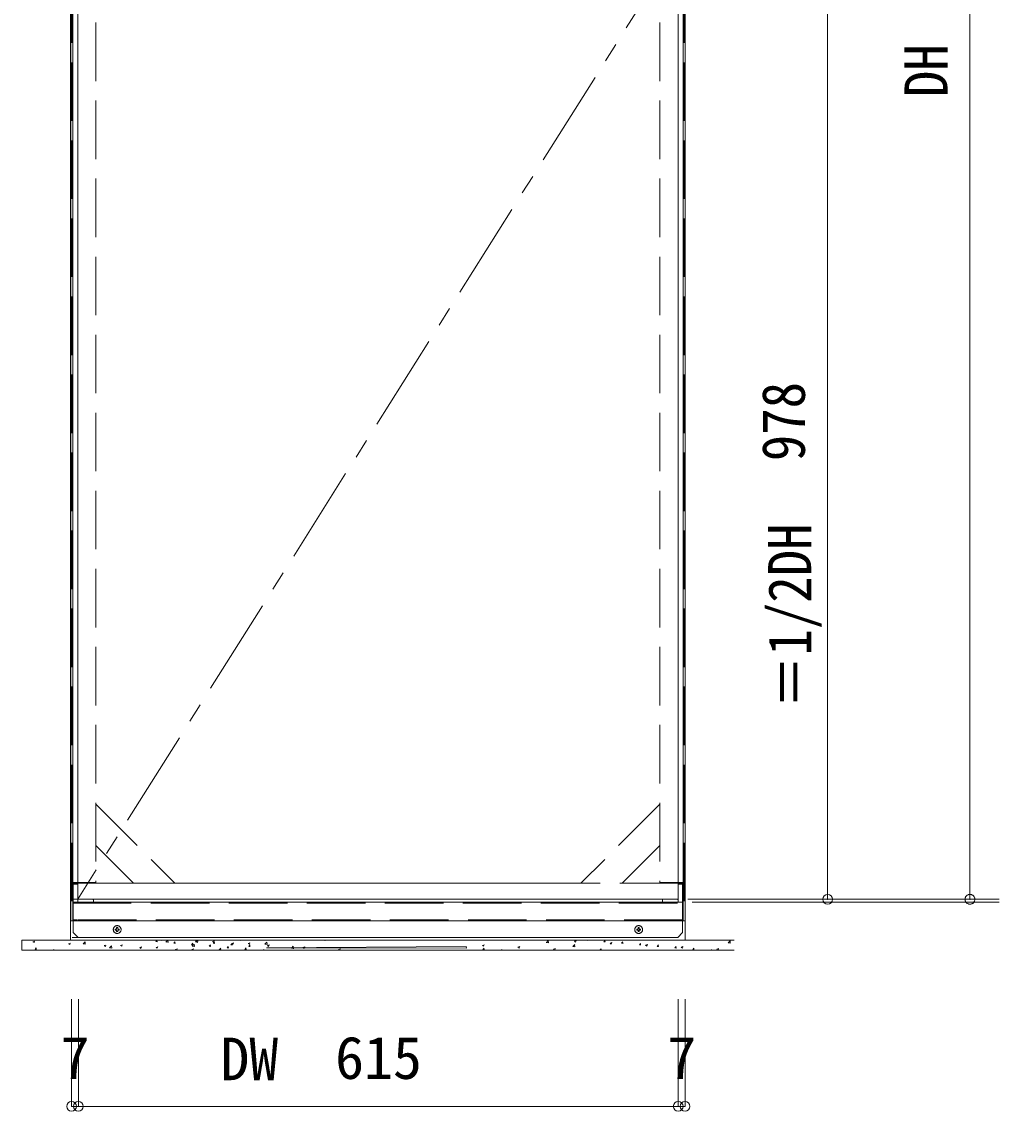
# Model space of a CAD drawing. Units: millimetres at full size, sheet at 1:20. Extents: x -4104 to 3696, y -3386 to 2063.
# Drawn here: x -2683 to -1681, y -1513 to -396 of the extents above; entities that cross this region are included whole.
import ezdxf
from ezdxf.enums import TextEntityAlignment as Align

# ---------------------------------------------------------------- set-up
doc = ezdxf.new("R2010")
doc.units = ezdxf.units.MM
doc.header["$LTSCALE"] = 20
doc.header["$PDMODE"] = 32
doc.header["$PDSIZE"] = 10
for name, pattern in [('CHAIN1', [8, 5, -1, 1, -1]), ('DASHED3', [4, 3, -1]), ('DOUBLE_CHAIN1', [8.8, 5, -1, 0.6, -0.6, 0.6, -1])]:
    doc.linetypes.add(name, pattern=pattern)
for name, color, linetype, lineweight in [('0-0', 7, 'Continuous', 9), ('0-1', 7, 'Continuous', 9), ('0-2', 6, 'Continuous', 9), ('0-3', 7, 'Continuous', 9), ('0-7', 134, 'DASHED3', 9), ('0-8', 3, 'DOUBLE_CHAIN1', 9), ('0-A', 7, 'Continuous', 9), ('0-C', 7, 'Continuous', 9), ('0-D', 7, 'Continuous', 9), ('0-E', 4, 'CHAIN1', 9), ('0-F', 7, 'Continuous', 9)]:
    doc.layers.add(name, color=color, linetype=linetype, lineweight=lineweight)
doc.styles.add('ＭＳ ゴシック', font='')
doc.styles.get('ＭＳ ゴシック').set_extended_font_data('MS Gothic')

msp = doc.modelspace()

# ---------------------------------------------------------------- linework, layer by layer
at = {"layer": '0-0'}
for p, q in [((-2631.65, -1508.09), (-2631.65, -1398.16)), ((-2631.65, -1508.09), (-2631.65, -1398.16)), ((-2624.65, -1508.09), (-2624.65, -1398.16)), ((-2624.65, -1508.09), (-2624.65, -1398.16)), ((-2009.65, -1508.09), (-2009.65, -1398.16)), ((-2009.65, -1508.09), (-2009.65, -1398.16)), ((-2002.65, -1508.09), (-2002.65, -1398.16)), ((-2002.65, -1508.09), (-2002.65, -1398.16)), ((-2624.65, -1508.09), (-2631.65, -1508.09)), ((-2624.65, -1508.09), (-2009.65, -1508.09)), ((-2009.65, -1508.09), (-2002.65, -1508.09))]:
    msp.add_line(p, q, dxfattribs=at)
for p in [(-1856.5, -1295.83), (-2631.65, -1508.09), (-2624.65, -1508.09), (-2009.65, -1508.09), (-2002.65, -1508.09)]:
    msp.add_point(p, dxfattribs=at)
at = {"layer": '0-1', "color": 2, "linetype": 'CHAIN1'}
msp.add_line((-2009.66, -317.83), (-2625.36, -1295.83), dxfattribs=at)
at = {"layer": '0-2'}
for p, q in [((-1856.5, -1295.83), (-1856.5, -317.83)), ((-1999.66, -1295.83), (-1826.5, -1295.83)), ((-1999.66, -1295.83), (-1680.51, -1295.83)), ((-1999.66, -1295.83), (-1680.51, -1295.83)), ((-1995.16, -1298.83), (-1680.51, -1298.83))]:
    msp.add_line(p, q, dxfattribs=at)
at = {"layer": '0-3'}
for p, q in [((-2630.86, -1334.83), (-2624.66, -1334.83)), ((-2010.16, -1334.83), (-2630.36, -1334.83)), ((-2629.86, -1329.83), (-2624.86, -1334.83)), ((-2010.16, -1334.83), (-2005.16, -1329.83))]:
    msp.add_line(p, q, dxfattribs=at)
at = {"layer": '0-7', "color": 5}
for p, q in [((-2631.37, 682.17), (-2631.37, -1317.83)), ((-2003.65, 682.17), (-2003.65, -1317.83)), ((-2028.36, 642.97), (-2028.36, -1278.63)), ((-2606.66, -1198.33), (-2525.66, -1279.33)), ((-2028.36, -1198.33), (-2109.36, -1279.33)), ((-2568.09, -1279.33), (-2606.66, -1240.75)), ((-2066.94, -1279.33), (-2028.36, -1240.75)), ((-2630.36, -1279.33), (-2115.36, -1279.33)), ((-2629.86, -1280.33), (-2625.36, -1280.33)), ((-2625.36, -1278.63), (-2606.66, -1278.63)), ((-2009.66, -1279.33), (-2625.36, -1279.33)), ((-2120.36, -1279.33), (-2625.36, -1279.33)), ((-2009.66, -1278.63), (-2028.36, -1278.63)), ((-2005.16, -1280.33), (-2009.66, -1280.33)), ((-2630.36, -1299.83), (-2005.16, -1299.83)), ((-2629.86, -1299.83), (-2625.86, -1299.83)), ((-2005.16, -1316.83), (-2630.36, -1316.83)), ((-2625.86, -1316.83), (-2629.86, -1316.83))]:
    msp.add_line(p, q, dxfattribs=at)
msp.add_lwpolyline([(-2625.36, 642.97), (-2606.66, 642.97), (-2606.66, -1278.63)], dxfattribs=at)
at = {"layer": '0-8'}
for p, q in [((-2585.4, -1326.29), (-2586.86, -1326.29)), ((-2586.86, -1327.36), (-2586.86, -1326.29)), ((-2586.86, -1327.36), (-2585.4, -1327.36)), ((-2585.4, -1324.83), (-2585.4, -1326.29)), ((-2585.4, -1324.83), (-2584.33, -1324.83)), ((-2585.4, -1327.36), (-2585.4, -1328.83)), ((-2584.33, -1328.83), (-2585.4, -1328.83)), ((-2584.33, -1326.29), (-2584.33, -1324.83)), ((-2582.86, -1326.29), (-2584.33, -1326.29)), ((-2584.33, -1327.36), (-2582.86, -1327.36)), ((-2584.33, -1328.83), (-2584.33, -1327.36)), ((-2582.86, -1326.29), (-2582.86, -1327.36)), ((-2052.16, -1327.36), (-2052.16, -1326.29)), ((-2050.7, -1324.83), (-2049.63, -1324.83)), ((-2049.63, -1328.83), (-2050.7, -1328.83)), ((-2048.16, -1326.29), (-2048.16, -1327.36))]:
    msp.add_line(p, q, dxfattribs=at)
for points in [[(-2050.7, -1324.83), (-2050.7, -1326.29), (-2052.16, -1326.29)], [(-2052.16, -1327.36), (-2050.7, -1327.36), (-2050.7, -1328.83)], [(-2048.16, -1326.29), (-2049.63, -1326.29), (-2049.63, -1324.83)], [(-2049.63, -1328.83), (-2049.63, -1327.36), (-2048.16, -1327.36)]]:
    msp.add_lwpolyline(points, dxfattribs=at)
for centre in [(-2584.86, -1326.83), (-2050.16, -1326.83)]:
    msp.add_circle(centre, 4, dxfattribs=at)
for centre, start, end in [((-2584.86, -1326.83), 131.81031, 138.18969), ((-2584.86, -1326.83), 221.81031, 228.18969), ((-2584.86, -1326.83), 41.81031, 48.18969), ((-2584.86, -1326.83), 311.81031, 318.18969), ((-2050.16, -1326.83), 131.81031, 138.18969), ((-2050.16, -1326.83), 221.81031, 228.18969), ((-2050.16, -1326.83), 41.81031, 48.18969), ((-2050.16, -1326.83), 311.81031, 318.18969)]:
    msp.add_arc(centre, 0.8, start, end, dxfattribs=at)
at = {"layer": '0-A'}
for p, q in [((-2630.36, 660.17), (-2630.36, -1295.83)), ((-2625.36, -1295.83), (-2625.36, 660.17)), ((-2625.36, 660.17), (-2625.36, -1295.83)), ((-2009.66, 660.17), (-2009.66, -1295.83)), ((-2630.36, -1295.83), (-2009.66, -1295.83)), ((-2115.36, -1295.83), (-2630.36, -1295.83)), ((-2120.36, -1295.83), (-2625.36, -1295.83))]:
    msp.add_line(p, q, dxfattribs=at)
at = {"layer": '0-C', "color": 2}
for p, q in [((-2632.67, -1337.83), (-2632.67, 682.67)), ((-2002.35, -1337.83), (-2002.35, 682.67))]:
    msp.add_line(p, q, dxfattribs=at)
at = {"layer": '0-C'}
for p, q in [((-2682.67, -1337.83), (-1952.35, -1337.83)), ((-2682.67, -1347.83), (-2682.67, -1337.83)), ((-2671.25, -1339.32), (-2669.99, -1340.17)), ((-2671.24, -1339.3), (-2669.46, -1338.62)), ((-2669.99, -1340.17), (-2669.47, -1338.63)), ((-2619.76, -1341.41), (-2617.78, -1339.35)), ((-2617.55, -1341.77), (-2617.83, -1339.35)), ((-2545.07, -1339.22), (-2543.9, -1337.83)), ((-2545.07, -1339.23), (-2543.55, -1339.36)), ((-2543.77, -1339.4), (-2544.06, -1337.83)), ((-2539.52, -1337.83), (-2539.14, -1338.08)), ((-2539.14, -1338.08), (-2539.05, -1337.83)), ((-2534.96, -1339.54), (-2532.7, -1339.89)), ((-2534.92, -1339.62), (-2533.2, -1337.83)), ((-2532.71, -1339.98), (-2532.97, -1337.83)), ((-2526.85, -1340.82), (-2525.63, -1339.36)), ((-2525.55, -1340.99), (-2525.84, -1339.4)), ((-2521.65, -1337.83), (-2521.38, -1337.85)), ((-2521.6, -1337.89), (-2521.61, -1337.83)), ((-2504.68, -1339.31), (-2503.46, -1337.85)), ((-2504.68, -1339.31), (-2503.16, -1339.44)), ((-2503.9, -1339.26), (-2502.63, -1340.12)), ((-2503.89, -1339.25), (-2502.11, -1338.56)), ((-2503.38, -1339.48), (-2503.67, -1337.89)), ((-2502.64, -1340.11), (-2502.12, -1338.58)), ((-2487.13, -1338.99), (-2485.86, -1339.84)), ((-2487.12, -1338.97), (-2485.34, -1338.29)), ((-2486.46, -1340.9), (-2485.24, -1339.44)), ((-2485.87, -1339.84), (-2485.35, -1338.3)), ((-2485.16, -1341.08), (-2485.45, -1339.48)), ((-2459.14, -1337.83), (-2458.25, -1337.96)), ((-2458.27, -1338.05), (-2458.29, -1337.83)), ((-2433.37, -1341.89), (-2431.39, -1339.83)), ((-2431.16, -1342.25), (-2431.44, -1339.84)), ((-2372.08, -1337.83), (-2371.78, -1338.03)), ((-2371.79, -1338.03), (-2371.72, -1337.83)), ((-2144.87, -1340.03), (-2142.61, -1340.38)), ((-2144.84, -1340.1), (-2142.86, -1338.04)), ((-2142.63, -1340.46), (-2142.91, -1338.05)), ((-2116.07, -1338.93), (-2114.81, -1339.78)), ((-2116.06, -1338.92), (-2114.29, -1338.23)), ((-2114.81, -1339.78), (-2114.3, -1338.25)), ((-2103.1, -1337.83), (-2102.59, -1337.87)), ((-2102.8, -1337.91), (-2102.82, -1337.83)), ((-2085.88, -1339.33), (-2084.66, -1337.87)), ((-2085.88, -1339.33), (-2084.37, -1339.46)), ((-2084.58, -1339.5), (-2084.88, -1337.91)), ((-2067.67, -1340.92), (-2066.44, -1339.46)), ((-2066.36, -1341.1), (-2066.66, -1339.51)), ((-1958.45, -1340.59), (-1956.47, -1338.52)), ((-1956.24, -1340.94), (-1956.52, -1338.53)), ((-2066.46, -1347.83), (-2682.67, -1347.83)), ((-1952.35, -1347.83), (-2682.67, -1347.83)), ((-2669.08, -1347.17), (-2667.85, -1345.71)), ((-2669.08, -1347.17), (-2667.56, -1347.31)), ((-2667.77, -1347.35), (-2668.06, -1345.75)), ((-2650.07, -1347.83), (-2649.63, -1347.31)), ((-2649.76, -1347.83), (-2649.85, -1347.35)), ((-2634.75, -1341.35), (-2633.48, -1342.21)), ((-2634.74, -1341.34), (-2632.96, -1340.65)), ((-2633.49, -1342.2), (-2632.97, -1340.67)), ((-2619.79, -1341.33), (-2617.53, -1341.68)), ((-2598.24, -1343.37), (-2596.46, -1342.69)), ((-2598.24, -1343.39), (-2596.98, -1344.24)), ((-2596.98, -1344.24), (-2596.47, -1342.7)), ((-2592.68, -1345.54), (-2590.42, -1345.89)), ((-2592.65, -1345.62), (-2590.67, -1343.55)), ((-2590.44, -1345.97), (-2590.72, -1343.56)), ((-2581.47, -1343.09), (-2579.69, -1342.41)), ((-2581.47, -1343.11), (-2580.21, -1343.96)), ((-2580.21, -1343.96), (-2579.7, -1342.43)), ((-2563.63, -1347.83), (-2563.56, -1347.76)), ((-2563.6, -1347.83), (-2563.61, -1347.76)), ((-2561.74, -1345.42), (-2560.48, -1346.27)), ((-2561.73, -1345.41), (-2559.95, -1344.72)), ((-2560.48, -1346.27), (-2559.97, -1344.74)), ((-2544.97, -1345.15), (-2543.71, -1346)), ((-2544.96, -1345.13), (-2543.18, -1344.45)), ((-2543.71, -1346), (-2543.2, -1344.46)), ((-2526.85, -1340.82), (-2525.33, -1340.95)), ((-2525.24, -1347.46), (-2524.69, -1347.83)), ((-2525.23, -1347.44), (-2523.45, -1346.76)), ((-2523.82, -1347.83), (-2523.46, -1346.77)), ((-2508.63, -1342.41), (-2507.41, -1340.95)), ((-2508.63, -1342.41), (-2507.12, -1342.55)), ((-2508.47, -1347.18), (-2507.51, -1347.83)), ((-2508.46, -1347.16), (-2506.68, -1346.48)), ((-2507.85, -1343.75), (-2505.59, -1344.1)), ((-2507.82, -1343.83), (-2505.84, -1341.76)), ((-2507.33, -1342.59), (-2507.62, -1340.99)), ((-2507.14, -1347.83), (-2506.69, -1346.5)), ((-2505.61, -1344.18), (-2505.89, -1341.77)), ((-2490.42, -1344), (-2489.19, -1342.55)), ((-2490.42, -1344.01), (-2488.9, -1344.14)), ((-2489.11, -1344.18), (-2489.4, -1342.59)), ((-2486.46, -1340.9), (-2484.95, -1341.04)), ((-2480.51, -1347.83), (-2478.73, -1345.97)), ((-2478.56, -1347.83), (-2478.78, -1345.97)), ((-2472.2, -1345.6), (-2470.97, -1344.14)), ((-2472.2, -1345.6), (-2470.68, -1345.73)), ((-2470.89, -1345.77), (-2471.19, -1344.18)), ((-2468.25, -1342.5), (-2467.02, -1341.04)), ((-2468.25, -1342.5), (-2466.73, -1342.63)), ((-2467.39, -1341.28), (-2465.61, -1340.6)), ((-2467.39, -1341.3), (-2466.13, -1342.15)), ((-2466.94, -1342.67), (-2467.24, -1341.08)), ((-2466.13, -1342.15), (-2465.62, -1340.61)), ((-2453.98, -1347.19), (-2452.75, -1345.73)), ((-2453.98, -1347.19), (-2452.46, -1347.33)), ((-2452.67, -1347.37), (-2452.97, -1345.77)), ((-2450.62, -1341), (-2448.84, -1340.32)), ((-2450.62, -1341.02), (-2449.36, -1341.87)), ((-2450.03, -1344.09), (-2448.8, -1342.63)), ((-2450.03, -1344.09), (-2448.51, -1344.22)), ((-2449.36, -1341.87), (-2448.85, -1340.34)), ((-2448.72, -1344.26), (-2449.02, -1342.67)), ((-2434.95, -1347.83), (-2434.54, -1347.33)), ((-2434.66, -1347.83), (-2434.75, -1347.37)), ((-2433.4, -1341.82), (-2431.14, -1342.17)), ((-2431.81, -1345.68), (-2226.88, -1344.22)), ((-2431.81, -1345.69), (-2226.59, -1345.82)), ((-2430.89, -1343.33), (-2429.63, -1344.18)), ((-2430.88, -1343.32), (-2429.1, -1342.63)), ((-2429.63, -1344.18), (-2429.11, -1342.65)), ((-2406.3, -1346.02), (-2404.04, -1346.37)), ((-2406.26, -1346.1), (-2404.28, -1344.04)), ((-2404.05, -1346.45), (-2404.33, -1344.04)), ((-2394.39, -1345.37), (-2393.12, -1346.22)), ((-2394.38, -1345.35), (-2392.6, -1344.67)), ((-2393.13, -1346.22), (-2392.61, -1344.68)), ((-2357.88, -1347.38), (-2356.1, -1346.7)), ((-2357.88, -1347.4), (-2357.25, -1347.83)), ((-2356.48, -1347.83), (-2356.11, -1346.72)), ((-2226.81, -1345.86), (-2227.1, -1344.27)), ((-2210.42, -1343.06), (-2209.16, -1343.91)), ((-2210.41, -1343.04), (-2208.63, -1342.36)), ((-2209.89, -1347.28), (-2208.67, -1345.82)), ((-2209.89, -1347.28), (-2208.37, -1347.41)), ((-2209.16, -1343.91), (-2208.64, -1342.37)), ((-2208.59, -1347.45), (-2208.88, -1345.86)), ((-2190.79, -1347.83), (-2190.45, -1347.41)), ((-2190.59, -1347.83), (-2190.66, -1347.45)), ((-2173.92, -1345.09), (-2172.65, -1345.94)), ((-2173.91, -1345.07), (-2172.13, -1344.39)), ((-2172.66, -1345.94), (-2172.14, -1344.41)), ((-2137.41, -1347.11), (-2135.63, -1346.42)), ((-2137.41, -1347.12), (-2136.37, -1347.83)), ((-2136.1, -1347.83), (-2135.64, -1346.44)), ((-2117.77, -1344.23), (-2115.51, -1344.58)), ((-2117.73, -1344.31), (-2115.75, -1342.25)), ((-2115.52, -1344.66), (-2115.8, -1342.25)), ((-2089.96, -1347.83), (-2088.64, -1346.45)), ((-2088.53, -1347.83), (-2088.69, -1346.46)), ((-2079.57, -1340.97), (-2078.31, -1341.82)), ((-2079.56, -1340.95), (-2077.78, -1340.27)), ((-2078.31, -1341.82), (-2077.79, -1340.28)), ((-2067.67, -1340.93), (-2066.15, -1341.06)), ((-2049.45, -1342.52), (-2048.22, -1341.06)), ((-2049.45, -1342.52), (-2047.93, -1342.65)), ((-2048.15, -1342.69), (-2048.44, -1341.1)), ((-2043.07, -1343), (-2041.8, -1343.85)), ((-2043.06, -1342.98), (-2041.28, -1342.3)), ((-2041.81, -1343.85), (-2041.29, -1342.32)), ((-2031.23, -1344.11), (-2030, -1342.65)), ((-2031.23, -1344.11), (-2029.71, -1344.25)), ((-2029.93, -1344.29), (-2030.22, -1342.69)), ((-2013.01, -1345.7), (-2011.79, -1344.25)), ((-2013.01, -1345.71), (-2011.49, -1345.84)), ((-2011.71, -1345.88), (-2012, -1344.29)), ((-2006.56, -1345.03), (-2005.3, -1345.89)), ((-2006.55, -1345.02), (-2004.78, -1344.34)), ((-2005.3, -1345.89), (-2004.79, -1344.35)), ((-1994.79, -1347.3), (-1993.57, -1345.84)), ((-1994.79, -1347.3), (-1993.27, -1347.43)), ((-1993.49, -1347.47), (-1993.78, -1345.88)), ((-1975.68, -1347.83), (-1975.35, -1347.43)), ((-1975.5, -1347.83), (-1975.57, -1347.48)), ((-1970.06, -1347.07), (-1968.94, -1347.83)), ((-1970.05, -1347.05), (-1968.27, -1346.37)), ((-1968.77, -1347.83), (-1968.28, -1346.38)), ((-1958.49, -1340.51), (-1956.23, -1340.86))]:
    msp.add_line(p, q, dxfattribs=at)
at = {"layer": '0-D', "color": 4}
for p, q in [((-2625.26, -1296.33), (-2624.76, -1295.83)), ((-2617.26, -1295.83), (-2624.76, -1295.83)), ((-2624.76, -1298.83), (-2617.26, -1298.83)), ((-2609.76, -1295.83), (-2617.26, -1295.83)), ((-2617.26, -1298.83), (-2609.76, -1298.83)), ((-2609.76, -1295.83), (-2609.26, -1296.33)), ((-2609.26, -1298.33), (-2609.76, -1298.83)), ((-2609.26, -1296.33), (-2609.26, -1298.33)), ((-2025.26, -1295.83), (-2025.76, -1296.33)), ((-2025.26, -1295.83), (-2017.76, -1295.83)), ((-2017.76, -1298.83), (-2025.26, -1298.83)), ((-2017.76, -1295.83), (-2010.26, -1295.83)), ((-2010.26, -1298.83), (-2017.76, -1298.83)), ((-2009.76, -1296.33), (-2010.26, -1295.83)), ((-2010.26, -1298.83), (-2009.76, -1298.33)), ((-2009.76, -1298.33), (-2009.76, -1296.33))]:
    msp.add_line(p, q, dxfattribs=at)
for points in [[(-2624.76, -1298.83), (-2625.26, -1298.33), (-2625.26, -1296.33)], [(-2025.76, -1296.33), (-2025.76, -1298.33), (-2025.26, -1298.83)]]:
    msp.add_lwpolyline(points, dxfattribs=at)
at = {"layer": '0-E', "color": 7, "linetype": 'Continuous'}
for p, q in [((-1710.51, 660.17), (-1710.51, -1295.83)), ((-1710.51, -1295.83), (-1995.16, -1295.83))]:
    msp.add_line(p, q, dxfattribs=at)
at = {"layer": '0-E', "color": 7}
msp.add_point((-1710.51, -1295.83), dxfattribs=at)
at = {"layer": '0-F'}
for p, q in [((-2632.37, -1317.83), (-2632.37, 682.17)), ((-2002.65, -1317.83), (-2002.65, 682.17)), ((-2630.36, -1278.63), (-2625.36, -1278.63)), ((-2630.36, -1279.33), (-2629.86, -1279.33)), ((-2630.36, -1280.33), (-2629.86, -1280.33)), ((-2625.36, -1279.33), (-2629.86, -1279.33)), ((-2004.66, -1278.63), (-2009.66, -1278.63)), ((-2004.66, -1279.33), (-2005.16, -1279.33)), ((-2005.16, -1298.83), (-2630.36, -1298.83)), ((-2625.86, -1298.83), (-2629.86, -1298.83)), ((-2629.86, -1298.83), (-2629.86, -1299.83)), ((-2629.86, -1316.83), (-2629.86, -1299.83)), ((-2631.37, -1317.83), (-2632.37, -1317.83)), ((-2631.36, -1317.83), (-2631.37, -1317.83)), ((-2630.36, -1312.83), (-2629.86, -1312.83)), ((-2630.36, -1313.83), (-2629.86, -1313.83)), ((-2630.36, -1317.83), (-2005.16, -1317.83)), ((-2629.86, -1316.83), (-2629.86, -1329.83)), ((-2629.86, -1317.83), (-2625.86, -1317.83)), ((-2005.16, -1312.83), (-2004.66, -1312.83)), ((-2005.16, -1313.83), (-2004.66, -1313.83)), ((-2005.16, -1317.83), (-2005.16, -1316.83)), ((-2004.66, -1317.83), (-2003.66, -1317.83)), ((-2003.66, -1317.83), (-2003.65, -1317.83)), ((-2003.65, -1317.83), (-2002.65, -1317.83))]:
    msp.add_line(p, q, dxfattribs=at)
for points in [[(-2630.36, 682.17), (-2630.36, -1317.83), (-2631.36, -1317.83)], [(-2003.66, 682.17), (-2004.66, 682.17), (-2004.66, -1317.83)], [(-2629.86, -1279.33), (-2629.86, -1280.33), (-2629.86, -1298.83)], [(-2005.16, -1280.33), (-2005.16, -1279.33), (-2009.66, -1279.33)], [(-2004.66, -1280.33), (-2005.16, -1280.33), (-2005.16, -1298.83)], [(-2005.16, -1329.83), (-2005.16, -1299.83), (-2005.16, -1298.83)]]:
    msp.add_lwpolyline(points, dxfattribs=at)

# ---------------------------------------------------------------- texts
at = {"layer": '0-0', "style": 'ＭＳ ゴシック', "width": 0.9}
for s, p in [('DH', (-1720.17, -473.46)), ('＝1/2DH', (-1860.02, -1100.21))]:
    msp.add_text(s, height=44.21, rotation=90, dxfattribs=at).set_placement(p, align=Align.BOTTOM_LEFT)
at = {"layer": '0-0', "style": 'ＭＳ ゴシック'}
for s, p in [('7', (-2642.86, -1493.09)), ('DW', (-2479.04, -1494.37)), ('615', (-2361.42, -1493.09)), ('7', (-2020.85, -1493.09))]:
    msp.add_text(s, height=43.62, dxfattribs=at).set_placement(p, align=Align.BOTTOM_LEFT)
at = {"layer": '0-2', "color": 7, "style": 'ＭＳ ゴシック', "width": 0.9}
msp.add_text('978', height=44.21, rotation=90, dxfattribs=at).set_placement((-1866.5, -846.68), align=Align.BOTTOM_LEFT)

doc.saveas('drawing.dxf')
